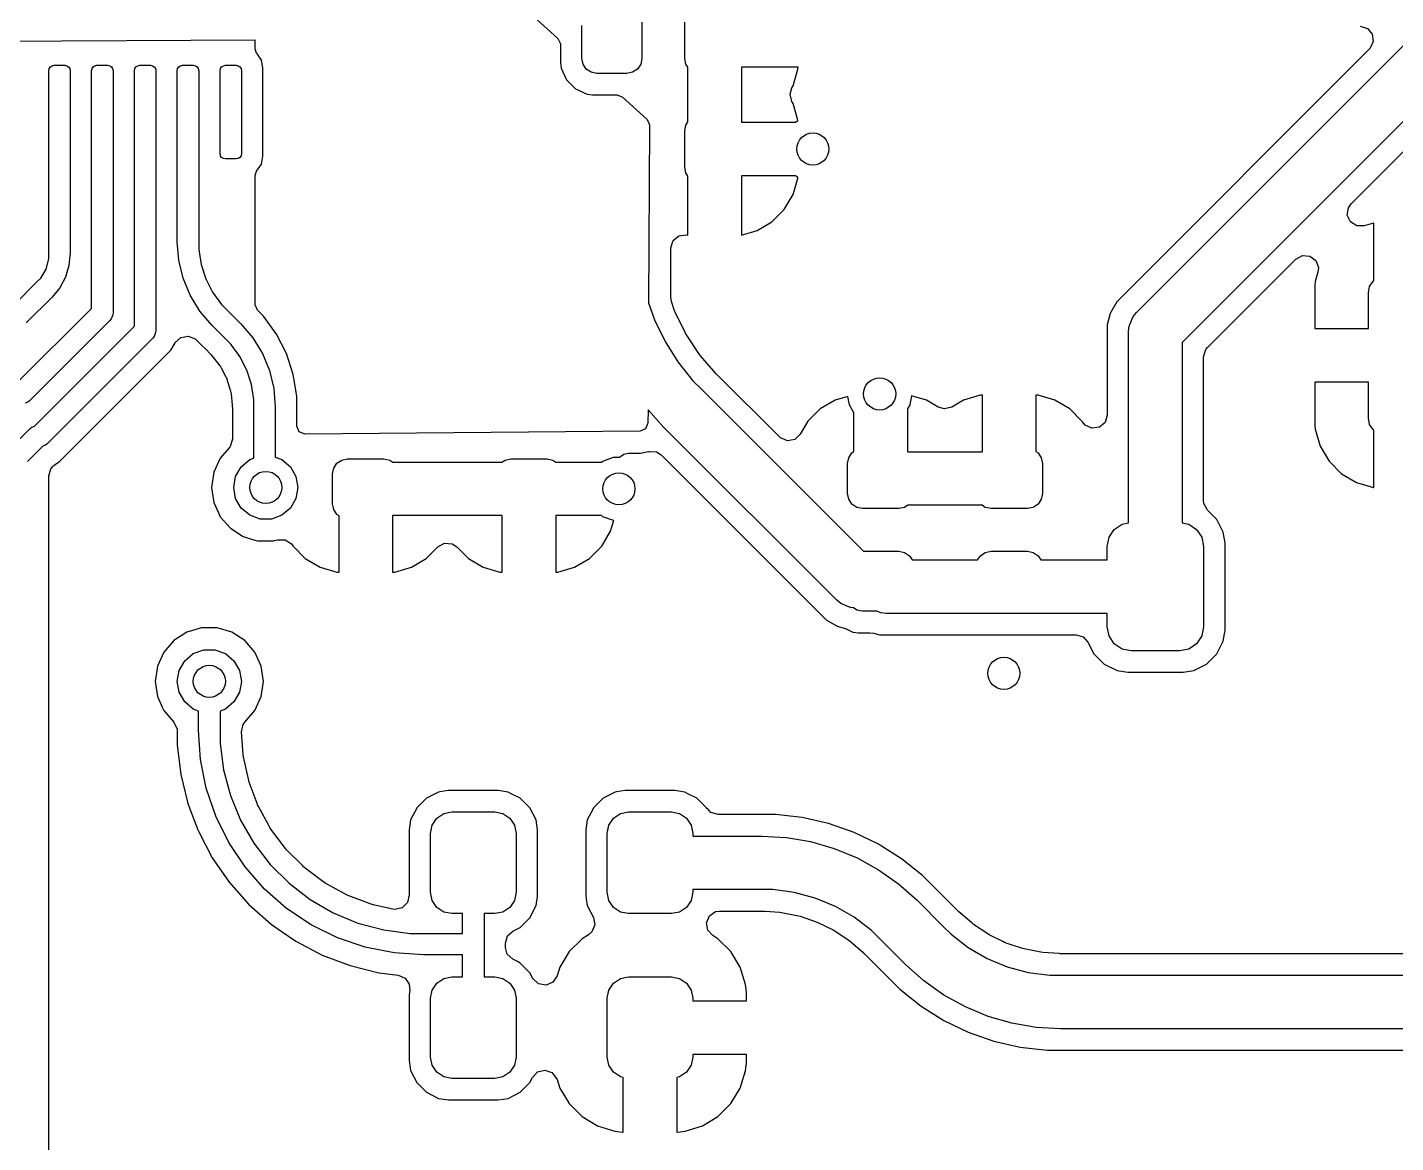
# Model space of a CAD drawing. Extents: x 51 to 261, y -150 to -32.
# Drawn here: x 113.81 to 126.59, y -126.94 to -116.52 of the extents above; entities that cross this region are included whole.
import ezdxf

# ---------------------------------------------------------------- set-up
doc = ezdxf.new("R2010")
doc.units = 0
doc.layers.add('BLACK', color=7, linetype='CONTINUOUS')

msp = doc.modelspace()

# ---------------------------------------------------------------- linework, layer by layer
at = {"layer": 'BLACK', "linetype": 'CONTINUOUS'}
for p, q in [((118.223745, -116.131495), (118.732641, -116.593162)), ((124.169712, -119.181605), (127.007028, -116.344289)), ((118.990471, -116.809316), (118.990471, -116.500738)), ((119.550471, -116.469316), (119.550471, -116.809316)), ((119.950471, -116.809316), (119.950471, -116.469316)), ((126.25934, -116.509065), (126.326379, -116.528749)), ((126.326379, -116.528749), (126.372134, -116.581553)), ((115.940471, -116.639316), (112.611489, -116.657431)), ((115.940471, -116.718094), (115.940471, -116.639316)), ((118.732641, -116.593162), (118.765692, -116.623145)), ((118.765692, -116.623145), (118.789884, -116.674355)), ((126.382078, -116.650712), (126.353053, -116.714267)), ((126.372134, -116.581553), (126.382078, -116.650712)), ((115.952942, -116.759205), (115.940471, -116.718094)), ((115.95316, -116.759532), (115.952942, -116.759205)), ((115.997455, -116.825826), (115.95316, -116.759532)), ((118.789884, -116.674355), (118.789971, -116.677952)), ((118.789971, -116.677952), (118.789971, -116.849215)), ((126.347021, -116.720746), (123.986002, -119.081765)), ((127.287359, -116.771066), (124.596489, -119.461936)), ((126.353053, -116.714267), (126.347021, -116.720746)), ((114.011489, -116.923566), (114.015295, -116.904432)), ((114.011489, -117.311066), (114.011489, -116.923566)), ((114.015295, -116.904432), (114.026134, -116.888211)), ((114.026134, -116.888211), (114.042355, -116.877372)), ((114.042355, -116.877372), (114.061489, -116.873566)), ((114.061489, -116.873566), (114.161489, -116.873566)), ((114.161489, -116.873566), (114.180623, -116.877372)), ((114.180623, -116.877372), (114.196844, -116.888211)), ((114.196844, -116.888211), (114.207683, -116.904432)), ((114.207683, -116.904432), (114.211489, -116.923566)), ((114.211489, -116.923566), (114.211489, -117.311066)), ((114.411489, -116.923566), (114.415295, -116.904432)), ((114.411489, -117.311066), (114.411489, -116.923566)), ((114.415295, -116.904432), (114.426134, -116.888211)), ((114.426134, -116.888211), (114.442355, -116.877372)), ((114.442355, -116.877372), (114.461489, -116.873566)), ((114.461489, -116.873566), (114.561489, -116.873566)), ((114.561489, -116.873566), (114.580623, -116.877372)), ((114.580623, -116.877372), (114.596844, -116.888211)), ((114.596844, -116.888211), (114.607683, -116.904432)), ((114.607683, -116.904432), (114.611489, -116.923566)), ((114.611489, -116.923566), (114.611489, -117.311066)), ((114.811489, -116.923566), (114.815295, -116.904432)), ((114.811489, -117.311066), (114.811489, -116.923566)), ((114.815295, -116.904432), (114.826134, -116.888211)), ((114.826134, -116.888211), (114.842355, -116.877372)), ((114.842355, -116.877372), (114.861489, -116.873566)), ((114.861489, -116.873566), (114.961489, -116.873566)), ((114.961489, -116.873566), (114.980623, -116.877372)), ((114.980623, -116.877372), (114.996844, -116.888211)), ((114.996844, -116.888211), (115.007683, -116.904432)), ((115.007683, -116.904432), (115.011489, -116.923566)), ((115.011489, -116.923566), (115.011489, -117.311066)), ((115.211489, -116.923566), (115.215295, -116.904432)), ((115.211489, -117.311066), (115.211489, -116.923566)), ((115.215295, -116.904432), (115.226134, -116.888211)), ((115.226134, -116.888211), (115.242355, -116.877372)), ((115.242355, -116.877372), (115.261489, -116.873566)), ((115.261489, -116.873566), (115.361489, -116.873566)), ((115.361489, -116.873566), (115.380623, -116.877372)), ((115.380623, -116.877372), (115.396844, -116.888211)), ((115.396844, -116.888211), (115.407683, -116.904432)), ((115.407683, -116.904432), (115.411489, -116.923566)), ((115.411489, -116.923566), (115.411489, -117.311066)), ((115.611489, -116.923566), (115.615295, -116.904432)), ((115.611489, -117.698566), (115.611489, -116.923566)), ((115.615295, -116.904432), (115.626134, -116.888211)), ((115.626134, -116.888211), (115.642355, -116.877372)), ((115.642355, -116.877372), (115.661489, -116.873566)), ((115.661489, -116.873566), (115.761489, -116.873566)), ((115.761489, -116.873566), (115.780623, -116.877372)), ((115.780623, -116.877372), (115.796844, -116.888211)), ((115.796844, -116.888211), (115.807683, -116.904432)), ((115.807683, -116.904432), (115.811489, -116.923566)), ((115.811489, -116.923566), (115.811489, -117.698566)), ((116.011489, -116.896378), (115.997455, -116.825826)), ((116.011489, -116.923566), (116.011489, -116.896378)), ((116.011489, -117.698566), (116.011489, -116.923566)), ((118.789971, -116.849215), (118.796498, -116.898801)), ((118.796498, -116.898801), (118.796499, -116.898803)), ((118.796499, -116.898803), (118.847247, -117.007632)), ((119.001128, -116.862892), (118.990471, -116.809316)), ((119.031476, -116.908311), (119.001128, -116.862892)), ((119.076895, -116.938659), (119.031476, -116.908311)), ((119.509466, -116.908311), (119.464047, -116.938659)), ((119.539814, -116.862892), (119.509466, -116.908311)), ((119.550471, -116.809316), (119.539814, -116.862892)), ((119.961128, -116.862892), (119.950471, -116.809316)), ((119.980471, -116.89184), (119.961128, -116.862892)), ((119.980471, -117.402791), (119.980471, -116.89184)), ((120.482158, -116.889316), (120.480471, -116.89184)), ((120.480471, -116.89184), (120.480471, -117.402791)), ((121.009261, -116.889316), (120.482158, -116.889316)), ((120.962502, -117.065512), (121.007616, -116.910226)), ((121.007616, -116.910226), (121.009261, -116.889316)), ((118.847247, -117.007632), (118.932155, -117.09254)), ((119.130471, -116.949316), (119.076895, -116.938659)), ((119.410471, -116.949316), (119.130471, -116.949316)), ((119.464047, -116.938659), (119.410471, -116.949316)), ((118.932155, -117.09254), (119.040984, -117.143288)), ((119.040984, -117.143288), (119.09057, -117.149816)), ((119.09057, -117.149816), (119.317676, -117.149815)), ((119.317676, -117.149815), (119.367397, -117.169008)), ((119.367397, -117.169008), (119.599011, -117.379126)), ((120.93427, -117.142716), (120.951454, -117.084193)), ((120.951454, -117.210439), (120.93427, -117.142716)), ((120.951454, -117.084193), (120.962502, -117.065512)), ((120.962502, -117.22912), (120.951454, -117.210439)), ((121.007616, -117.384405), (120.962502, -117.22912)), ((114.011489, -118.631019), (114.011489, -117.311066)), ((114.211489, -117.311066), (114.211489, -118.631024)), ((114.411489, -119.144084), (114.411489, -117.311066)), ((114.611489, -117.311066), (114.611489, -119.185506)), ((114.811489, -119.30977), (114.811489, -117.311066)), ((115.011489, -117.311066), (115.011489, -119.351192)), ((115.211489, -118.522174), (115.211489, -117.311066)), ((115.411489, -117.311066), (115.411489, -118.522174)), ((119.599011, -117.379126), (119.623203, -117.430336)), ((119.623289, -117.43434), (119.614181, -119.091852)), ((119.623203, -117.430336), (119.623289, -117.43434)), ((119.950471, -117.485316), (119.961128, -117.43174)), ((119.961128, -117.43174), (119.980471, -117.402791)), ((120.480471, -117.402791), (120.482158, -117.405316)), ((120.482158, -117.405316), (120.985782, -117.405316)), ((120.985782, -117.405316), (120.997471, -117.395508)), ((120.997471, -117.395508), (121.008182, -117.391609)), ((121.008182, -117.391609), (121.007616, -117.384405)), ((119.950471, -117.825316), (119.950471, -117.485316)), ((126.174391, -118.167582), (126.874308, -117.467666)), ((115.615295, -117.7177), (115.611489, -117.698566)), ((115.626134, -117.733921), (115.615295, -117.7177)), ((115.642355, -117.74476), (115.626134, -117.733921)), ((115.661489, -117.748566), (115.642355, -117.74476)), ((115.761489, -117.748566), (115.661489, -117.748566)), ((115.780623, -117.74476), (115.761489, -117.748566)), ((115.796844, -117.733921), (115.780623, -117.74476)), ((115.807683, -117.7177), (115.796844, -117.733921)), ((115.811489, -117.698566), (115.807683, -117.7177)), ((115.952941, -117.862926), (115.997455, -117.796306)), ((115.997455, -117.796306), (116.011989, -117.72324)), ((116.011989, -117.701079), (116.011489, -117.698566)), ((116.011989, -117.72324), (116.011989, -117.701079)), ((115.940471, -117.904036), (115.952941, -117.862926)), ((115.940471, -119.109747), (115.940471, -117.904036)), ((119.961128, -117.878892), (119.950471, -117.825316)), ((119.980471, -117.90784), (119.961128, -117.878892)), ((119.980471, -118.459819), (119.980471, -117.90784)), ((120.482158, -117.905316), (120.480471, -117.90784)), ((120.480471, -117.90784), (120.480471, -118.459819)), ((120.985782, -117.905316), (120.482158, -117.905316)), ((120.962504, -118.081506), (121.007615, -117.926234)), ((120.997471, -117.915124), (120.985782, -117.905316)), ((121.008182, -117.919022), (120.997471, -117.915124)), ((121.007615, -117.926234), (121.007616, -117.926228)), ((121.007616, -117.926228), (121.008182, -117.919022)), ((120.880192, -118.22069), (120.962502, -118.081511)), ((120.962502, -118.081511), (120.962504, -118.081506)), ((126.139287, -118.272556), (126.149428, -118.203426)), ((126.149428, -118.203426), (126.174391, -118.167582)), ((120.765854, -118.33503), (120.880185, -118.220699)), ((120.880185, -118.220699), (120.880192, -118.22069)), ((126.16813, -118.336194), (126.139287, -118.272556)), ((119.895612, -118.466003), (119.964824, -118.45644)), ((119.964824, -118.45644), (119.980425, -118.459854)), ((119.980425, -118.459854), (119.980471, -118.45982)), ((119.980471, -118.45982), (119.980471, -118.459819)), ((120.480471, -118.459819), (120.626666, -118.417347)), ((120.626666, -118.417347), (120.765845, -118.335037)), ((120.765845, -118.335037), (120.765854, -118.33503)), ((126.2268, -118.374137), (126.16813, -118.336194)), ((126.296669, -118.374337), (126.2268, -118.374137)), ((126.383996, -118.348966), (126.296669, -118.374337)), ((126.386489, -118.348769), (126.383996, -118.348966)), ((126.386489, -118.885946), (126.386489, -118.348769)), ((115.211599, -118.523297), (115.211489, -118.522174)), ((115.225049, -118.694248), (115.211599, -118.523297)), ((115.411489, -118.522174), (115.411489, -118.522177)), ((115.411489, -118.522177), (115.411511, -118.522177)), ((115.411511, -118.522177), (115.411509, -118.593007)), ((119.820266, -118.985996), (119.822505, -118.578395)), ((119.822505, -118.578395), (119.842557, -118.511467)), ((119.842557, -118.511467), (119.895612, -118.466003)), ((113.985789, -118.776533), (114.011486, -118.680651)), ((114.011486, -118.680651), (114.011489, -118.631019)), ((114.209566, -118.650536), (114.200396, -118.743596)), ((114.209568, -118.650533), (114.209566, -118.650536)), ((114.211127, -118.634704), (114.209568, -118.650533)), ((114.211489, -118.631029), (114.211127, -118.634704)), ((114.211489, -118.631024), (114.211488, -118.631027)), ((114.211488, -118.631027), (114.211489, -118.631029)), ((115.265339, -118.862088), (115.225049, -118.694248)), ((115.411509, -118.593007), (115.433666, -118.732925)), ((125.212568, -119.129406), (125.658004, -118.683969)), ((125.658004, -118.683969), (125.719325, -118.650486)), ((125.719325, -118.650486), (125.789016, -118.65547)), ((125.789016, -118.65547), (125.84495, -118.697342)), ((125.84495, -118.697342), (125.869367, -118.762806)), ((113.936152, -118.862496), (113.985789, -118.776533)), ((114.200396, -118.743596), (114.167556, -118.851835)), ((115.433666, -118.732925), (115.477438, -118.867654)), ((125.86476, -118.806246), (125.839388, -118.893576)), ((125.869367, -118.762806), (125.86476, -118.806246)), ((113.693607, -119.105039), (113.901063, -118.897601)), ((113.901054, -118.897589), (113.936152, -118.862496)), ((113.901064, -118.897599), (113.901054, -118.897589)), ((113.901063, -118.897601), (113.901064, -118.897599)), ((114.114229, -118.951587), (114.054937, -119.023824)), ((114.167556, -118.851835), (114.114229, -118.951587)), ((115.33139, -119.021559), (115.265339, -118.862088)), ((115.477438, -118.867654), (115.541748, -118.993877)), ((125.839388, -118.893576), (125.836489, -118.930416)), ((125.836489, -118.930416), (125.836489, -119.333566)), ((126.336489, -118.996066), (126.347907, -118.938663)), ((126.347907, -118.938663), (126.380423, -118.89)), ((126.380423, -118.89), (126.386489, -118.885946)), ((114.042479, -119.039029), (113.800949, -119.280538)), ((114.054916, -119.023876), (114.042479, -119.039029)), ((114.054937, -119.023824), (114.054916, -119.023876)), ((115.421573, -119.168734), (115.33139, -119.021559)), ((115.541748, -118.993877), (115.625011, -119.108486)), ((119.614181, -119.091852), (119.669936, -119.251201)), ((119.81997, -119.039809), (119.820266, -118.985996)), ((119.826548, -119.080346), (119.81997, -119.039809)), ((119.855477, -119.165573), (119.826548, -119.080346)), ((123.986, -119.081768), (123.926689, -119.184495)), ((123.986002, -119.081765), (123.986, -119.081768)), ((126.336489, -119.333566), (126.336489, -118.996066)), ((113.711338, -119.844234), (114.411489, -119.144084)), ((114.609568, -119.205015), (114.594637, -119.241063)), ((114.611489, -119.185506), (114.609568, -119.205015)), ((115.533632, -119.299945), (115.421573, -119.168734)), ((115.625011, -119.108486), (115.675093, -119.15857)), ((115.675093, -119.15857), (115.804307, -119.287784)), ((115.962145, -119.162073), (115.940471, -119.109747)), ((116.018456, -119.218384), (115.962145, -119.162073)), ((116.138775, -119.383987), (116.018456, -119.218384)), ((119.861681, -119.180553), (119.855477, -119.165573)), ((119.958688, -119.377278), (119.861681, -119.180553)), ((123.924619, -119.192223), (123.895989, -119.299073)), ((123.926689, -119.184495), (123.924619, -119.192223)), ((124.101293, -119.309609), (124.138622, -119.219489)), ((124.138622, -119.219489), (124.138626, -119.219484)), ((124.138626, -119.219484), (124.169712, -119.181605)), ((124.833308, -119.508666), (125.212568, -119.129406)), ((114.5822, -119.256216), (113.830229, -120.008188)), ((113.877024, -120.244234), (114.811489, -119.30977)), ((114.594637, -119.241063), (114.5822, -119.256216)), ((115.011489, -119.351192), (115.009568, -119.370701)), ((115.533671, -119.299992), (115.533632, -119.299945)), ((115.662885, -119.429206), (115.533671, -119.299992)), ((115.804307, -119.287784), (115.804331, -119.287813)), ((115.804331, -119.287813), (115.916408, -119.419037)), ((119.669936, -119.251201), (119.767469, -119.453742)), ((123.895989, -119.299073), (123.895989, -120.141913)), ((124.096489, -119.358382), (124.101293, -119.309609)), ((125.836489, -119.333566), (126.336489, -119.333566)), ((114.9822, -119.421902), (113.995915, -120.408188)), ((114.994637, -119.406749), (114.9822, -119.421902)), ((115.009568, -119.370701), (114.994637, -119.406749)), ((115.151949, -119.535703), (115.191511, -119.46718)), ((115.191511, -119.467177), (115.193359, -119.463978)), ((115.191511, -119.46718), (115.191511, -119.467177)), ((115.193359, -119.463978), (115.243925, -119.415763)), ((115.243925, -119.415763), (115.312532, -119.402539)), ((115.312532, -119.402539), (115.377397, -119.428507)), ((115.377397, -119.428507), (115.388427, -119.438297)), ((115.388427, -119.438297), (115.389679, -119.439549)), ((115.389679, -119.439549), (115.391891, -119.441761)), ((115.391891, -119.441761), (115.425544, -119.475417)), ((115.425544, -119.475417), (115.425545, -119.475417)), ((115.425545, -119.475417), (115.432603, -119.482476)), ((115.432603, -119.482476), (115.432623, -119.482493)), ((115.432623, -119.482493), (115.483117, -119.532987)), ((115.66289, -119.42921), (115.662885, -119.429206)), ((115.712971, -119.479291), (115.66289, -119.42921)), ((115.79624, -119.593899), (115.712971, -119.479291)), ((115.916408, -119.419037), (116.006598, -119.566212)), ((116.138777, -119.38399), (116.138775, -119.383987)), ((116.231711, -119.566382), (116.138777, -119.38399)), ((119.767469, -119.453742), (119.887065, -119.644088)), ((119.966785, -119.391303), (119.958688, -119.377278)), ((120.088644, -119.573687), (119.966785, -119.391303)), ((124.096489, -121.148538), (124.096489, -119.358382)), ((124.596489, -119.461936), (124.596489, -121.148538)), ((114.165664, -120.521988), (115.151949, -119.535703)), ((115.483117, -119.532987), (115.483138, -119.53301)), ((115.483138, -119.53301), (115.516807, -119.566679)), ((115.516807, -119.566679), (115.524979, -119.575695)), ((115.524979, -119.575695), (115.600356, -119.667541)), ((115.860554, -119.720122), (115.79624, -119.593899)), ((116.006598, -119.566212), (116.072653, -119.725683)), ((116.231711, -119.566384), (116.231711, -119.566382)), ((116.231712, -119.566385), (116.231711, -119.566384)), ((116.294965, -119.761056), (116.231712, -119.566385)), ((120.098511, -119.586544), (120.088644, -119.573687)), ((120.24581, -119.754515), (120.098511, -119.586544)), ((124.796989, -119.596347), (124.816674, -119.529308)), ((124.796989, -120.236715), (124.796989, -119.596347)), ((124.816674, -119.529308), (124.833308, -119.508666)), ((115.600356, -119.667541), (115.613861, -119.687752)), ((115.613861, -119.687752), (115.623778, -119.706305)), ((115.623778, -119.706305), (115.665811, -119.784943)), ((115.90433, -119.854851), (115.860554, -119.720122)), ((116.072653, -119.725683), (116.112948, -119.893524)), ((119.887065, -119.644088), (120.027221, -119.819848)), ((115.665811, -119.784943), (115.666986, -119.78714)), ((115.666986, -119.78714), (115.676289, -119.809599)), ((115.676289, -119.809599), (115.678394, -119.816539)), ((115.678394, -119.816539), (115.705431, -119.905669)), ((115.926491, -119.99477), (115.90433, -119.854851)), ((116.294966, -119.761062), (116.294965, -119.761056)), ((116.294968, -119.761067), (116.294966, -119.761062)), ((116.297983, -119.780105), (116.294968, -119.761067)), ((116.326991, -119.963249), (116.297983, -119.780105)), ((120.027221, -119.819848), (120.106699, -119.899329)), ((120.251359, -119.76044), (120.24581, -119.754515)), ((120.835377, -120.344458), (120.251359, -119.76044)), ((126.336489, -119.833566), (125.836489, -119.833566)), ((125.836489, -119.833566), (125.836489, -120.236715)), ((126.336489, -120.171066), (126.336489, -119.833566)), ((115.705431, -119.905669), (115.709005, -119.917449)), ((115.709005, -119.917449), (115.713747, -119.941289)), ((115.713747, -119.941289), (115.724317, -120.048609)), ((116.112948, -119.893524), (116.126491, -120.065602)), ((116.326991, -120.096252), (116.326991, -119.963249)), ((120.106699, -119.899329), (121.620936, -121.413566)), ((121.475549, -119.966595), (121.355298, -120.001532)), ((121.489581, -120.046172), (121.475549, -119.966595)), ((122.068402, -119.961068), (122.053397, -120.046172)), ((122.207679, -120.001532), (122.068402, -119.961068)), ((122.71057, -119.956421), (122.555298, -120.001532)), ((122.710576, -119.95642), (122.71057, -119.956421)), ((122.731488, -119.954775), (122.710576, -119.95642)), ((122.731489, -119.954776), (122.731488, -119.954775)), ((122.731489, -120.481878), (122.731489, -119.954776)), ((123.252401, -119.95642), (123.231489, -119.954775)), ((123.231489, -119.954775), (123.231489, -120.481878)), ((123.252407, -119.956421), (123.252401, -119.95642)), ((123.407679, -120.001532), (123.252407, -119.956421)), ((113.815075, -120.020624), (113.790702, -120.030719)), ((113.830229, -120.008188), (113.815075, -120.020624)), ((115.724317, -120.048609), (115.725392, -120.059518)), ((115.725392, -120.059518), (115.725989, -120.071673)), ((115.725989, -120.071673), (115.725989, -120.366789)), ((115.926489, -120.065602), (115.926491, -120.065581)), ((115.926489, -120.543041), (115.926489, -120.065602)), ((115.926491, -120.065581), (115.926491, -119.99477)), ((116.126491, -120.065602), (116.126489, -120.065602)), ((116.126489, -120.065602), (116.126489, -120.534306)), ((116.326989, -120.096257), (116.326991, -120.096252)), ((116.326989, -120.244325), (116.326989, -120.096257)), ((119.60869, -120.091229), (119.607996, -120.217607)), ((119.753134, -120.252871), (119.60869, -120.091229)), ((121.216105, -120.083851), (121.101774, -120.198182)), ((121.216114, -120.083844), (121.216105, -120.083851)), ((121.355293, -120.001534), (121.216114, -120.083844)), ((121.355298, -120.001532), (121.355293, -120.001534)), ((121.531489, -120.118757), (121.489581, -120.046172)), ((121.531489, -120.481878), (121.531489, -120.118757)), ((122.053397, -120.046172), (122.031489, -120.084117)), ((122.031489, -120.084117), (122.031489, -120.481878)), ((122.207684, -120.001534), (122.207679, -120.001532)), ((122.318368, -120.066992), (122.207684, -120.001534)), ((122.376886, -120.084175), (122.318368, -120.066992)), ((122.44461, -120.066992), (122.376886, -120.084175)), ((122.555293, -120.001534), (122.44461, -120.066992)), ((122.555298, -120.001532), (122.555293, -120.001534)), ((123.407684, -120.001534), (123.407679, -120.001532)), ((123.546863, -120.083844), (123.407684, -120.001534)), ((123.546872, -120.083851), (123.546863, -120.083844)), ((123.661203, -120.198182), (123.546872, -120.083851)), ((113.852652, -120.25433), (113.877024, -120.244234)), ((116.326992, -120.244966), (116.326989, -120.244325)), ((116.349118, -120.297102), (116.326992, -120.244966)), ((119.607996, -120.217607), (119.586035, -120.269813)), ((121.10177, -120.198188), (121.02979, -120.319899)), ((121.101774, -120.198182), (121.10177, -120.198188)), ((123.66121, -120.198191), (123.661203, -120.198182)), ((123.665257, -120.205034), (123.66121, -120.198191)), ((123.690786, -120.235626), (123.665257, -120.205034)), ((123.754342, -120.264651), (123.690786, -120.235626)), ((123.876304, -120.208952), (123.8235, -120.254707)), ((123.895989, -120.141913), (123.876304, -120.208952)), ((124.796989, -120.940955), (124.796989, -120.236715)), ((125.836489, -120.236715), (125.839388, -120.273555)), ((126.347907, -120.228469), (126.336489, -120.171066)), ((126.380423, -120.277132), (126.347907, -120.228469)), ((113.640778, -120.463486), (113.837498, -120.266766)), ((113.837498, -120.266766), (113.852652, -120.25433)), ((115.725989, -120.366789), (115.706304, -120.433828)), ((116.40163, -120.318322), (116.349118, -120.297102)), ((119.534638, -120.291197), (116.40163, -120.318322)), ((119.586035, -120.269813), (119.534638, -120.291197)), ((119.75314, -120.252878), (119.753134, -120.252871)), ((121.370605, -121.870343), (119.75314, -120.252878)), ((120.845389, -120.353439), (120.835377, -120.344458)), ((120.909979, -120.380085), (120.845389, -120.353439)), ((120.97872, -120.367582), (120.909979, -120.380085)), ((121.02979, -120.319899), (120.97872, -120.367582)), ((123.8235, -120.254707), (123.754342, -120.264651)), ((125.839388, -120.273555), (125.839389, -120.273561)), ((125.839389, -120.273561), (125.885205, -120.431259)), ((126.386489, -120.281185), (126.380423, -120.277132)), ((126.386489, -120.818361), (126.386489, -120.281185)), ((113.956388, -120.430719), (113.811489, -120.575619)), ((113.980761, -120.420624), (113.956388, -120.430719)), ((113.995915, -120.408188), (113.980761, -120.420624)), ((115.695702, -120.447991), (115.613114, -120.543302)), ((115.706304, -120.433828), (115.695702, -120.447991)), ((119.342314, -120.534874), (119.381784, -120.505415)), ((119.381784, -120.505415), (119.423878, -120.497663)), ((119.423878, -120.497663), (119.536417, -120.496689)), ((119.536417, -120.496689), (119.613578, -120.48093)), ((119.613578, -120.48093), (119.613579, -120.480929)), ((119.613579, -120.480929), (119.618047, -120.480017)), ((119.618047, -120.480017), (119.687669, -120.485888)), ((119.687669, -120.485888), (119.730541, -120.513828)), ((121.482146, -120.53999), (121.512494, -120.494571)), ((121.512494, -120.494571), (121.531489, -120.481878)), ((122.031489, -120.481878), (122.034014, -120.483566)), ((122.034014, -120.483566), (122.728964, -120.483566)), ((122.728964, -120.483566), (122.731489, -120.481878)), ((123.231489, -120.481878), (123.250484, -120.494571)), ((123.250484, -120.494571), (123.280832, -120.53999)), ((125.885205, -120.431259), (125.885206, -120.431262)), ((125.885206, -120.431262), (125.968803, -120.572618)), ((114.031674, -120.64299), (114.048297, -120.622359)), ((114.048297, -120.622359), (114.057964, -120.612691)), ((114.057964, -120.612691), (114.083639, -120.59299)), ((114.083639, -120.59299), (114.109715, -120.577937)), ((114.109715, -120.577937), (114.165664, -120.521988)), ((115.613111, -120.543308), (115.553323, -120.674223)), ((115.613114, -120.543302), (115.613111, -120.543308)), ((115.756581, -120.714074), (115.808676, -120.623844)), ((115.808676, -120.623844), (115.888489, -120.556872)), ((115.888489, -120.556872), (115.926489, -120.543041)), ((116.126489, -120.534306), (116.188489, -120.556872)), ((116.188489, -120.556872), (116.268302, -120.623844)), ((116.268302, -120.623844), (116.320397, -120.714074)), ((116.672896, -120.63699), (116.703244, -120.591571)), ((116.703244, -120.591571), (116.748663, -120.561223)), ((116.748663, -120.561223), (116.802239, -120.550566)), ((116.802239, -120.550566), (117.142239, -120.550566)), ((117.142239, -120.550566), (117.195815, -120.561223)), ((117.195815, -120.561223), (117.224764, -120.580566)), ((117.224764, -120.580566), (118.243714, -120.580566)), ((118.243714, -120.580566), (118.272663, -120.561223)), ((118.272663, -120.561223), (118.326239, -120.550566)), ((118.326239, -120.550566), (118.666239, -120.550566)), ((118.666239, -120.550566), (118.719815, -120.561223)), ((118.719815, -120.561223), (118.748764, -120.580566)), ((118.748764, -120.580566), (119.174503, -120.580566)), ((119.174503, -120.580566), (119.186489, -120.570508)), ((119.186489, -120.570508), (119.284395, -120.534874)), ((119.284395, -120.534874), (119.342314, -120.534874)), ((119.730541, -120.513828), (121.270768, -122.054055)), ((121.471489, -120.593566), (121.482146, -120.53999)), ((121.471489, -120.873566), (121.471489, -120.593566)), ((123.280832, -120.53999), (123.291489, -120.593566)), ((123.291489, -120.593566), (123.291489, -120.873566)), ((125.968803, -120.572618), (125.96881, -120.572627)), ((125.96881, -120.572627), (126.084927, -120.688744)), ((114.011989, -120.710029), (114.031674, -120.64299)), ((114.011989, -129.569321), (114.011989, -120.710029)), ((115.553323, -120.674223), (115.532842, -120.81668)), ((115.738489, -120.81668), (115.756581, -120.714074)), ((116.320397, -120.714074), (116.338489, -120.81668)), ((116.662239, -120.690566), (116.672896, -120.63699)), ((116.662239, -120.970566), (116.662239, -120.690566)), ((126.084927, -120.688744), (126.084936, -120.688751)), ((126.084936, -120.688751), (126.22629, -120.772347)), ((115.532842, -120.81668), (115.553323, -120.959136)), ((115.756581, -120.919286), (115.738489, -120.81668)), ((116.338489, -120.81668), (116.320397, -120.919286)), ((121.482146, -120.927142), (121.471489, -120.873566)), ((123.291489, -120.873566), (123.280832, -120.927142)), ((126.22629, -120.772347), (126.384003, -120.818166)), ((126.384003, -120.818166), (126.384, -120.818166)), ((126.384, -120.818166), (126.386487, -120.818361)), ((126.386487, -120.818361), (126.386489, -120.818361)), ((115.553323, -120.959136), (115.597338, -121.055514)), ((115.808676, -121.009516), (115.756581, -120.919286)), ((115.888489, -121.076488), (115.808676, -121.009516)), ((116.268302, -121.009516), (116.188489, -121.076488)), ((116.320397, -120.919286), (116.268302, -121.009516)), ((116.672896, -121.024142), (116.662239, -120.970566)), ((121.512494, -120.972561), (121.482146, -120.927142)), ((121.557913, -121.002909), (121.512494, -120.972561)), ((121.611489, -121.013566), (121.557913, -121.002909)), ((121.951489, -121.013566), (121.611489, -121.013566)), ((122.005065, -121.002909), (121.951489, -121.013566)), ((122.034014, -120.983566), (122.005065, -121.002909)), ((122.728964, -120.983566), (122.034014, -120.983566)), ((122.757913, -121.002909), (122.728964, -120.983566)), ((122.811489, -121.013566), (122.757913, -121.002909)), ((123.151489, -121.013566), (122.811489, -121.013566)), ((123.205065, -121.002909), (123.151489, -121.013566)), ((123.250484, -120.972561), (123.205065, -121.002909)), ((123.280832, -120.927142), (123.250484, -120.972561)), ((124.799823, -120.967313), (124.796989, -120.940955)), ((124.833308, -121.028636), (124.799823, -120.967313)), ((115.597338, -121.055514), (115.613112, -121.090053)), ((115.613112, -121.090053), (115.707361, -121.198823)), ((115.986395, -121.112122), (115.888489, -121.076488)), ((116.090583, -121.112122), (115.986395, -121.112122)), ((116.188489, -121.076488), (116.090583, -121.112122)), ((116.703244, -121.069561), (116.672896, -121.024142)), ((116.722239, -121.082253), (116.703244, -121.069561)), ((116.722239, -121.609355), (116.722239, -121.082253)), ((117.224764, -121.080566), (117.222239, -121.082253)), ((117.222239, -121.082253), (117.222239, -121.609355)), ((118.243714, -121.080566), (117.224764, -121.080566)), ((118.246239, -121.082253), (118.243714, -121.080566)), ((118.246239, -121.609355), (118.246239, -121.082253)), ((118.748764, -121.080566), (118.746239, -121.082253)), ((118.746239, -121.082253), (118.746239, -121.609355)), ((119.175098, -121.080566), (118.748764, -121.080566)), ((119.186489, -121.090124), (119.175098, -121.080566)), ((119.284395, -121.125758), (119.186489, -121.090124)), ((119.25827, -121.226761), (119.287614, -121.125758)), ((119.287614, -121.125758), (119.284395, -121.125758)), ((124.920012, -121.11534), (124.833308, -121.028636)), ((124.920015, -121.115344), (124.920012, -121.11534)), ((124.920017, -121.115346), (124.920015, -121.115344)), ((124.981208, -121.23544), (124.920017, -121.115346)), ((115.707361, -121.198823), (115.828436, -121.276633)), ((119.17596, -121.36594), (119.25827, -121.226761)), ((123.913616, -121.282462), (123.96239, -121.209467)), ((123.96239, -121.209467), (124.035385, -121.160693)), ((124.035385, -121.160693), (124.096489, -121.148538)), ((124.596489, -121.148538), (124.657593, -121.160693)), ((124.657593, -121.160693), (124.730588, -121.209467)), ((124.730588, -121.209467), (124.779362, -121.282462)), ((124.981208, -121.235442), (124.981208, -121.23544)), ((124.981209, -121.235444), (124.981208, -121.235442)), ((124.996989, -121.335072), (124.981209, -121.235444)), ((115.828436, -121.276633), (115.828439, -121.276634)), ((115.828439, -121.276634), (115.828438, -121.276634)), ((115.828438, -121.276634), (115.935596, -121.308097)), ((115.935596, -121.308097), (115.960302, -121.315352)), ((115.960302, -121.315352), (115.966525, -121.317179)), ((115.966525, -121.317179), (115.966527, -121.31718)), ((115.966527, -121.31718), (115.966528, -121.31718)), ((115.966528, -121.31718), (116.110451, -121.31718)), ((116.110451, -121.31718), (116.12074, -121.314158)), ((116.12074, -121.314158), (116.148447, -121.306022)), ((116.148447, -121.306022), (116.218315, -121.306021)), ((116.218315, -121.306021), (116.277094, -121.343794)), ((116.277094, -121.343794), (116.290114, -121.361877)), ((116.290114, -121.361877), (116.292515, -121.365938)), ((116.292515, -121.365938), (116.292524, -121.365949)), ((116.292524, -121.365949), (116.406855, -121.48028)), ((117.537622, -121.48028), (117.646558, -121.371345)), ((117.646558, -121.371345), (117.707881, -121.33786)), ((117.707881, -121.33786), (117.777573, -121.342844)), ((117.777573, -121.342844), (117.82192, -121.371345)), ((117.82192, -121.371345), (117.930855, -121.48028)), ((119.061622, -121.48028), (119.175953, -121.365949)), ((119.175953, -121.365949), (119.17596, -121.36594)), ((123.896489, -121.368566), (123.913616, -121.282462)), ((123.896489, -121.493566), (123.896489, -121.368566)), ((124.779362, -121.282462), (124.796489, -121.368566)), ((124.796489, -121.368566), (124.796489, -122.118566)), ((124.996989, -122.152059), (124.996989, -121.335072)), ((116.406855, -121.48028), (116.406864, -121.480287)), ((116.406864, -121.480287), (116.546043, -121.562597)), ((117.398434, -121.562597), (117.537613, -121.480287)), ((117.537613, -121.480287), (117.537622, -121.48028)), ((117.930855, -121.48028), (117.930864, -121.480287)), ((117.930864, -121.480287), (118.070043, -121.562597)), ((118.922434, -121.562597), (119.061613, -121.480287)), ((119.061613, -121.480287), (119.061622, -121.48028)), ((121.620936, -121.413566), (121.951489, -121.413566)), ((121.951489, -121.413566), (122.005065, -121.424223)), ((122.005065, -121.424223), (122.050484, -121.454571)), ((122.050484, -121.454571), (122.07654, -121.493566)), ((122.07654, -121.493566), (122.686438, -121.493566)), ((122.686438, -121.493566), (122.712494, -121.454571)), ((122.712494, -121.454571), (122.757913, -121.424223)), ((122.757913, -121.424223), (122.811489, -121.413566)), ((122.811489, -121.413566), (123.151489, -121.413566)), ((123.151489, -121.413566), (123.205065, -121.424223)), ((123.205065, -121.424223), (123.250484, -121.454571)), ((123.250484, -121.454571), (123.27654, -121.493566)), ((123.27654, -121.493566), (123.896489, -121.493566)), ((116.546043, -121.562597), (116.701328, -121.607711)), ((116.701328, -121.607711), (116.722239, -121.609355)), ((117.222239, -121.609355), (117.243149, -121.607711)), ((117.243149, -121.607711), (117.398434, -121.562597)), ((118.070043, -121.562597), (118.225328, -121.607711)), ((118.225328, -121.607711), (118.246239, -121.609355)), ((118.746239, -121.609355), (118.767149, -121.607711)), ((118.767149, -121.607711), (118.922434, -121.562597)), ((121.40849, -121.901434), (121.370605, -121.870343)), ((121.459941, -121.922745), (121.40849, -121.901434)), ((121.498609, -121.938762), (121.459941, -121.922745)), ((121.525779, -121.941438), (121.498609, -121.938762)), ((121.557913, -121.962909), (121.525779, -121.941438)), ((121.611489, -121.973566), (121.557913, -121.962909)), ((121.746028, -121.973566), (121.611489, -121.973566)), ((121.782717, -121.988763), (121.746028, -121.973566)), ((121.782726, -121.988763), (121.782717, -121.988763)), ((121.831489, -121.993566), (121.782726, -121.988763)), ((123.896489, -121.993566), (121.831489, -121.993566)), ((123.896489, -122.118566), (123.896489, -121.993566)), ((115.439025, -122.127982), (115.300938, -122.168527)), ((115.439028, -122.127982), (115.439025, -122.127982)), ((115.58295, -122.127982), (115.439028, -122.127982)), ((115.582952, -122.127982), (115.58295, -122.127982)), ((115.721039, -122.168527), (115.582952, -122.127982)), ((121.270768, -122.054055), (121.373495, -122.113365)), ((121.373495, -122.113365), (121.386272, -122.116788)), ((121.386272, -122.116788), (121.386278, -122.116792)), ((121.386278, -122.116792), (121.386278, -122.11679)), ((121.386278, -122.11679), (121.439025, -122.130923)), ((121.439025, -122.130923), (121.459334, -122.138316)), ((121.459334, -122.138316), (121.488807, -122.152059)), ((121.488807, -122.152059), (121.522002, -122.167538)), ((123.913616, -122.20467), (123.896489, -122.118566)), ((124.796489, -122.118566), (124.779362, -122.20467)), ((124.981311, -122.251043), (124.996989, -122.152059)), ((115.179862, -122.246338), (115.085612, -122.355108)), ((115.300938, -122.168527), (115.179862, -122.246338)), ((115.72104, -122.168528), (115.721038, -122.168527)), ((115.721038, -122.168527), (115.721039, -122.168527)), ((115.721042, -122.168529), (115.72104, -122.168528)), ((115.842117, -122.246339), (115.721042, -122.168529)), ((115.936366, -122.355109), (115.842117, -122.246339)), ((121.522002, -122.167538), (121.571588, -122.174066)), ((121.571588, -122.174066), (121.68121, -122.174065)), ((121.68121, -122.174065), (121.713305, -122.17829)), ((121.713305, -122.17829), (121.77218, -122.194066)), ((121.77218, -122.194066), (123.606421, -122.194066)), ((123.606421, -122.194066), (123.67346, -122.213751)), ((123.67346, -122.213751), (123.716904, -122.261769)), ((123.716904, -122.261769), (123.772961, -122.371786)), ((123.96239, -122.277665), (123.913616, -122.20467)), ((124.035385, -122.326439), (123.96239, -122.277665)), ((124.730588, -122.277665), (124.657593, -122.326439)), ((124.779362, -122.20467), (124.730588, -122.277665)), ((124.920017, -122.371786), (124.981208, -122.251692)), ((124.981208, -122.251692), (124.981311, -122.251043)), ((115.085611, -122.35511), (115.025823, -122.486025)), ((115.085612, -122.355108), (115.085611, -122.35511)), ((115.281176, -122.435646), (115.360989, -122.368674)), ((115.360989, -122.368674), (115.458895, -122.33304)), ((115.458895, -122.33304), (115.563083, -122.33304)), ((115.563083, -122.33304), (115.660989, -122.368674)), ((115.660989, -122.368674), (115.740802, -122.435646)), ((115.996154, -122.486025), (115.936366, -122.355109)), ((123.772961, -122.371786), (123.772963, -122.371788)), ((123.772963, -122.371788), (123.772965, -122.371791)), ((123.772965, -122.371791), (123.868263, -122.467089)), ((124.121489, -122.343566), (124.035385, -122.326439)), ((124.571489, -122.343566), (124.121489, -122.343566)), ((124.657593, -122.326439), (124.571489, -122.343566)), ((124.824709, -122.467094), (124.920017, -122.371786)), ((115.025823, -122.486025), (115.005342, -122.628482)), ((115.210989, -122.628482), (115.229081, -122.525876)), ((115.229081, -122.525876), (115.281176, -122.435646)), ((115.740802, -122.435646), (115.792897, -122.525876)), ((115.792897, -122.525876), (115.810989, -122.628482)), ((116.016636, -122.628482), (115.996154, -122.486025)), ((123.868263, -122.467089), (123.868267, -122.467092)), ((123.868267, -122.467092), (123.868269, -122.467094)), ((123.868269, -122.467094), (123.988363, -122.528285)), ((123.988363, -122.528285), (123.988365, -122.528285)), ((123.988365, -122.528285), (123.988367, -122.528286)), ((123.988367, -122.528286), (124.087996, -122.544066)), ((124.087996, -122.544066), (124.088001, -122.544066)), ((124.088001, -122.544066), (124.604982, -122.544066)), ((124.604982, -122.544066), (124.70461, -122.528286)), ((124.70461, -122.528286), (124.70461, -122.528285)), ((124.70461, -122.528285), (124.704615, -122.528285)), ((124.704615, -122.528285), (124.824709, -122.467094)), ((115.005342, -122.628482), (115.025823, -122.770938)), ((115.229081, -122.731088), (115.210989, -122.628482)), ((115.810989, -122.628482), (115.792897, -122.731088)), ((115.996154, -122.770939), (116.016636, -122.628482)), ((115.025823, -122.770938), (115.074126, -122.876704)), ((115.281176, -122.821318), (115.229081, -122.731088)), ((115.792897, -122.731088), (115.740802, -122.821318)), ((115.936366, -122.901855), (115.996154, -122.770939)), ((115.074126, -122.876704), (115.085612, -122.901855)), ((115.085612, -122.901855), (115.179861, -123.010625)), ((115.360989, -122.88829), (115.281176, -122.821318)), ((115.410989, -122.906488), (115.360989, -122.88829)), ((115.410989, -123.083566), (115.410989, -122.906488)), ((115.660989, -122.88829), (115.610989, -122.906488)), ((115.610989, -122.906488), (115.610989, -123.083566)), ((115.740802, -122.821318), (115.660989, -122.88829)), ((115.842673, -123.009982), (115.936366, -122.901855)), ((115.179861, -123.010625), (115.179864, -123.010626)), ((115.179864, -123.010626), (115.180202, -123.011017)), ((115.180202, -123.011017), (115.209227, -123.074573)), ((115.81271, -123.100018), (115.827563, -123.031746)), ((115.827563, -123.031746), (115.842673, -123.009982)), ((115.209227, -123.074573), (115.210489, -123.09222)), ((115.210489, -123.09222), (115.210489, -123.130931)), ((115.210489, -123.130931), (115.210532, -123.131598)), ((115.210532, -123.131598), (115.210531, -123.222717)), ((115.411123, -123.084936), (115.410989, -123.083566)), ((115.428995, -123.357667), (115.411123, -123.084936)), ((115.610989, -123.083566), (115.610989, -123.083568)), ((115.610989, -123.083568), (115.611034, -123.083568)), ((115.611034, -123.083568), (115.611032, -123.208099)), ((115.824634, -123.266786), (115.81271, -123.100018)), ((115.210531, -123.222717), (115.244072, -123.498991)), ((115.611032, -123.208099), (115.643537, -123.455031)), ((115.828195, -123.316582), (115.824634, -123.266786)), ((115.830711, -123.334091), (115.828195, -123.316582)), ((115.48258, -123.627081), (115.428995, -123.357667)), ((115.878484, -123.553716), (115.830711, -123.334091)), ((115.244072, -123.498991), (115.310669, -123.769205)), ((115.643537, -123.455031), (115.707995, -123.695608)), ((115.883465, -123.570677), (115.878484, -123.553716)), ((115.957509, -123.769205), (115.883465, -123.570677)), ((115.570873, -123.887195), (115.48258, -123.627081)), ((115.707995, -123.695608), (115.803304, -123.925713)), ((117.651185, -123.66292), (117.538147, -123.720516)), ((117.664008, -123.660889), (117.651185, -123.66292)), ((117.744971, -123.648066), (117.664008, -123.660889)), ((118.208013, -123.648066), (117.744971, -123.648066)), ((118.30179, -123.662918), (118.208013, -123.648066)), ((118.337167, -123.680944), (118.30179, -123.662918)), ((118.414831, -123.720516), (118.337167, -123.680944)), ((119.301185, -123.66292), (119.188147, -123.720516)), ((119.314008, -123.660889), (119.301185, -123.66292)), ((119.394971, -123.648066), (119.314008, -123.660889)), ((119.858013, -123.648066), (119.394971, -123.648066)), ((119.95179, -123.662918), (119.858013, -123.648066)), ((119.987167, -123.680944), (119.95179, -123.662918)), ((120.064831, -123.720516), (119.987167, -123.680944)), ((115.310669, -123.769205), (115.310671, -123.76921)), ((115.310671, -123.76921), (115.310672, -123.769214)), ((115.310672, -123.769214), (115.404332, -124.016185)), ((115.962002, -123.781251), (115.957509, -123.769205)), ((115.96935, -123.797342), (115.962002, -123.781251)), ((116.062234, -123.967454), (115.96935, -123.797342)), ((117.444417, -123.818118), (117.390841, -123.923264)), ((117.448439, -123.810224), (117.444417, -123.818118)), ((117.44844, -123.810223), (117.448439, -123.810224)), ((117.448443, -123.810218), (117.44844, -123.810223)), ((117.538141, -123.72052), (117.448443, -123.810218)), ((117.538146, -123.720517), (117.538141, -123.72052)), ((117.538147, -123.720516), (117.538146, -123.720517)), ((118.414833, -123.720518), (118.414831, -123.720516)), ((118.414836, -123.72052), (118.414833, -123.720518)), ((118.504534, -123.810218), (118.414836, -123.72052)), ((118.504535, -123.81022), (118.504534, -123.810218)), ((118.504539, -123.810224), (118.504535, -123.81022)), ((118.562135, -123.923262), (118.504539, -123.810224)), ((119.094417, -123.818118), (119.040841, -123.923264)), ((119.098439, -123.810224), (119.094417, -123.818118)), ((119.09844, -123.810223), (119.098439, -123.810224)), ((119.098443, -123.810218), (119.09844, -123.810223)), ((119.188141, -123.72052), (119.098443, -123.810218)), ((119.188146, -123.720517), (119.188141, -123.72052)), ((119.188147, -123.720516), (119.188146, -123.720517)), ((120.064833, -123.720518), (120.064831, -123.720516)), ((120.064836, -123.72052), (120.064833, -123.720518)), ((120.154539, -123.810223), (120.064836, -123.72052)), ((120.160275, -123.818118), (120.154539, -123.810223)), ((120.162282, -123.816659), (120.160275, -123.818118)), ((120.195507, -123.853381), (120.162282, -123.816659)), ((115.692362, -124.133559), (115.570873, -123.887195)), ((115.803304, -123.925713), (115.927833, -124.14141)), ((117.390841, -123.923264), (117.375989, -124.017041)), ((117.591713, -123.972029), (117.635068, -123.907145)), ((117.635068, -123.907145), (117.699952, -123.86379)), ((117.699952, -123.86379), (117.776489, -123.848566)), ((117.776489, -123.848566), (118.176489, -123.848566)), ((118.176489, -123.848566), (118.253026, -123.86379)), ((118.253026, -123.86379), (118.31791, -123.907145)), ((118.31791, -123.907145), (118.361265, -123.972029)), ((118.576988, -124.017048), (118.562135, -123.923262)), ((119.040841, -123.923264), (119.025989, -124.017041)), ((119.241713, -123.972029), (119.285068, -123.907145)), ((119.285068, -123.907145), (119.349952, -123.86379)), ((119.349952, -123.86379), (119.426489, -123.848566)), ((119.426489, -123.848566), (119.826489, -123.848566)), ((119.826489, -123.848566), (119.903026, -123.86379)), ((119.903026, -123.86379), (119.96791, -123.907145)), ((119.96791, -123.907145), (120.011265, -123.972029)), ((120.262546, -123.873066), (120.195507, -123.853381)), ((120.730214, -123.873066), (120.262546, -123.873066)), ((120.797291, -123.873066), (120.730214, -123.873066)), ((120.797295, -123.873066), (120.797291, -123.873066)), ((121.048459, -123.901366), (120.797295, -123.873066)), ((121.048475, -123.901368), (121.048459, -123.901366)), ((121.294898, -123.957612), (121.048475, -123.901368)), ((115.404332, -124.016185), (115.40936, -124.029442)), ((115.40936, -124.029442), (115.538686, -124.275861)), ((116.077055, -123.994597), (116.062234, -123.967454)), ((116.086619, -124.009479), (116.077055, -123.994597)), ((116.221307, -124.189406), (116.086619, -124.009479)), ((117.375989, -124.017041), (117.37599, -124.634956)), ((117.576489, -124.048566), (117.591713, -123.972029)), ((117.576489, -124.598566), (117.576489, -124.048566)), ((118.361265, -123.972029), (118.376489, -124.048566)), ((118.376489, -124.048566), (118.376489, -124.598566)), ((118.576989, -124.630085), (118.576988, -124.017048)), ((119.025989, -124.017041), (119.025989, -124.630083)), ((119.226489, -124.048566), (119.241713, -123.972029)), ((119.226489, -124.598566), (119.226489, -124.048566)), ((120.011265, -123.972029), (120.026489, -124.048566)), ((120.026489, -124.048566), (120.026489, -124.073566)), ((120.026489, -124.073566), (120.670905, -124.073566)), ((120.670905, -124.073566), (120.670906, -124.073566)), ((120.670906, -124.073566), (120.900433, -124.086456)), ((121.294904, -123.957614), (121.294898, -123.957612)), ((121.533483, -124.041095), (121.294904, -123.957614)), ((121.533487, -124.041097), (121.533483, -124.041095)), ((121.53349, -124.041098), (121.533487, -124.041097)), ((121.761229, -124.150769), (121.53349, -124.041098)), ((115.844969, -124.361958), (115.692362, -124.133559)), ((115.927833, -124.14141), (116.07945, -124.339006)), ((116.232874, -124.202757), (116.221307, -124.189406)), ((116.379772, -124.349658), (116.232874, -124.202757)), ((120.900433, -124.086456), (121.127073, -124.124964)), ((121.127073, -124.124964), (121.347977, -124.188605)), ((121.347977, -124.188605), (121.560367, -124.276578)), ((121.761232, -124.150771), (121.761229, -124.150769)), ((121.761234, -124.150772), (121.761232, -124.150771)), ((121.780233, -124.16271), (121.761234, -124.150772)), ((121.975256, -124.28525), (121.780233, -124.16271)), ((115.538686, -124.275861), (115.53869, -124.275868)), ((115.53869, -124.275868), (115.696784, -124.504912)), ((116.07945, -124.339006), (116.255562, -124.515122)), ((121.560367, -124.276578), (121.761571, -124.387779)), ((121.975258, -124.285251), (121.975256, -124.28525)), ((121.975259, -124.285252), (121.975257, -124.285251)), ((121.975257, -124.285251), (121.975258, -124.285251)), ((122.172876, -124.442842), (121.975259, -124.285252)), ((116.026083, -124.568483), (115.844969, -124.361958)), ((116.3918, -124.361686), (116.379772, -124.349658)), ((116.40517, -124.373271), (116.3918, -124.361686)), ((116.585083, -124.507956), (116.40517, -124.373271)), ((121.761571, -124.387779), (121.94906, -124.520807)), ((122.298555, -124.568518), (122.172876, -124.442842)), ((115.696784, -124.504912), (115.881333, -124.71323)), ((116.232605, -124.749602), (116.026083, -124.568483)), ((116.255562, -124.515122), (116.453155, -124.666744)), ((116.599967, -124.517522), (116.585083, -124.507956)), ((116.797219, -124.625232), (116.599967, -124.517522)), ((120.670904, -124.573566), (120.026489, -124.573566)), ((120.026489, -124.573566), (120.026489, -124.598566)), ((120.772497, -124.573566), (120.670904, -124.573566)), ((120.973944, -124.600087), (120.772497, -124.573566)), ((121.94906, -124.520807), (122.120476, -124.673991)), ((122.298569, -124.568543), (122.298555, -124.568518)), ((122.460514, -124.730488), (122.298569, -124.568543)), ((115.881333, -124.71323), (116.089647, -124.897784)), ((116.453155, -124.666744), (116.668848, -124.791277)), ((116.813313, -124.632582), (116.797219, -124.625232)), ((117.023886, -124.711123), (116.813313, -124.632582)), ((117.040861, -124.716107), (117.023886, -124.711123)), ((117.225645, -124.756306), (117.040861, -124.716107)), ((117.361105, -124.694072), (117.311924, -124.743701)), ((117.373684, -124.634956), (117.361105, -124.694072)), ((117.37599, -124.634956), (117.373684, -124.634956)), ((117.591713, -124.675103), (117.576489, -124.598566)), ((117.635068, -124.739987), (117.591713, -124.675103)), ((118.361265, -124.675103), (118.31791, -124.739987)), ((118.376489, -124.598566), (118.361265, -124.675103)), ((118.562136, -124.723867), (118.575802, -124.63758)), ((118.575802, -124.63758), (118.576989, -124.630085)), ((119.025989, -124.630083), (119.030551, -124.658886)), ((119.030551, -124.658886), (119.040843, -124.72387)), ((119.241713, -124.675103), (119.226489, -124.598566)), ((119.285068, -124.739987), (119.241713, -124.675103)), ((120.011265, -124.675103), (119.96791, -124.739987)), ((120.026489, -124.598566), (120.011265, -124.675103)), ((121.170207, -124.652675), (120.973944, -124.600087)), ((121.357926, -124.73043), (121.170207, -124.652675)), ((122.120476, -124.673991), (122.120472, -124.673995)), ((122.120472, -124.673995), (122.120474, -124.673997)), ((122.120474, -124.673997), (122.366058, -124.919581)), ((116.461, -124.902214), (116.232605, -124.749602)), ((116.668848, -124.791277), (116.898951, -124.886591)), ((117.24372, -124.758863), (117.225645, -124.756306)), ((117.311924, -124.743701), (117.24372, -124.758863)), ((117.699952, -124.783342), (117.635068, -124.739987)), ((117.776489, -124.798566), (117.699952, -124.783342)), ((117.876489, -124.798566), (117.776489, -124.798566)), ((117.876489, -124.983566), (117.876489, -124.798566)), ((118.176489, -124.798566), (118.076489, -124.798566)), ((118.076489, -124.798566), (118.076489, -125.083566)), ((118.253026, -124.783342), (118.176489, -124.798566)), ((118.31791, -124.739987), (118.253026, -124.783342)), ((118.414831, -124.926616), (118.504539, -124.836908)), ((118.504539, -124.836908), (118.562135, -124.72387)), ((118.562135, -124.723868), (118.562136, -124.723867)), ((118.562135, -124.72387), (118.562135, -124.723868)), ((119.040843, -124.72387), (119.097506, -124.835076)), ((119.097506, -124.835076), (119.110402, -124.903745)), ((119.349952, -124.783342), (119.285068, -124.739987)), ((119.426489, -124.798566), (119.349952, -124.783342)), ((119.826489, -124.798566), (119.426489, -124.798566)), ((119.903026, -124.783342), (119.826489, -124.798566)), ((119.96791, -124.739987), (119.903026, -124.783342)), ((120.153855, -124.883795), (120.181124, -124.819467)), ((120.181124, -124.819467), (120.238843, -124.780093)), ((120.238843, -124.780093), (120.277031, -124.774066)), ((120.277031, -124.774066), (120.666851, -124.774066)), ((120.666851, -124.774066), (120.674961, -124.774332)), ((120.674961, -124.774332), (120.703606, -124.776209)), ((120.703606, -124.776209), (120.838944, -124.78508)), ((120.838944, -124.78508), (120.855015, -124.787196)), ((120.855015, -124.787196), (121.012205, -124.818463)), ((121.012205, -124.818463), (121.027872, -124.822661)), ((121.027872, -124.822661), (121.17965, -124.874182)), ((121.53389, -124.832022), (121.357926, -124.73043)), ((121.695089, -124.955712), (121.53389, -124.832022)), ((122.46054, -124.730511), (122.460514, -124.730488)), ((122.504656, -124.774629), (122.46054, -124.730511)), ((122.510578, -124.780176), (122.504656, -124.774629)), ((122.63446, -124.888823), (122.510578, -124.780176)), ((116.089647, -124.897784), (116.089649, -124.897785)), ((116.089649, -124.897785), (116.089651, -124.897787)), ((116.089651, -124.897787), (116.089652, -124.897788)), ((116.089652, -124.897788), (116.183188, -124.962352)), ((116.183188, -124.962352), (116.318688, -125.055883)), ((116.707362, -125.023709), (116.461, -124.902214)), ((116.898951, -124.886591), (117.139527, -124.951055)), ((117.139527, -124.951055), (117.386458, -124.983566)), ((118.296674, -125.005798), (118.344692, -124.962353)), ((118.344692, -124.962353), (118.414831, -124.926616)), ((119.084126, -124.968486), (119.051172, -124.997487)), ((119.110402, -124.903745), (119.084126, -124.968486)), ((120.165693, -124.952655), (120.153855, -124.883795)), ((120.212881, -125.004183), (120.165693, -124.952655)), ((121.17965, -124.874182), (121.194622, -124.880383)), ((121.194622, -124.880383), (121.338385, -124.951278)), ((121.338385, -124.951278), (121.352409, -124.959375)), ((121.352409, -124.959375), (121.485679, -125.048421)), ((121.766874, -125.027495), (121.695089, -124.955712)), ((122.366058, -124.919581), (122.366062, -124.919586)), ((122.366062, -124.919586), (122.366082, -124.919565)), ((122.366082, -124.919565), (122.437916, -124.991403)), ((122.647327, -124.898697), (122.63446, -124.888823)), ((122.780585, -124.987743), (122.647327, -124.898697)), ((116.318688, -125.055883), (116.565115, -125.185221)), ((116.967474, -125.112007), (116.707362, -125.023709)), ((117.386458, -124.983566), (117.510989, -124.983566)), ((117.510989, -124.983566), (117.876489, -124.983566)), ((118.076489, -125.083566), (118.076489, -125.388566)), ((118.276989, -125.072837), (118.296674, -125.005798)), ((118.276989, -125.114294), (118.276989, -125.072837)), ((118.99161, -125.033494), (118.871416, -125.153688)), ((118.991614, -125.033491), (118.99161, -125.033494)), ((119.051172, -124.997487), (118.991614, -125.033491)), ((120.261366, -125.033493), (120.212881, -125.004183)), ((120.381561, -125.153688), (120.261366, -125.033493)), ((121.485679, -125.048421), (121.498538, -125.058287)), ((121.498538, -125.058287), (121.614444, -125.159932)), ((121.76692, -125.027551), (121.766874, -125.027495)), ((122.012504, -125.273135), (121.76692, -125.027551)), ((122.437916, -124.991403), (122.599109, -125.115096)), ((122.794629, -124.995851), (122.780585, -124.987743)), ((122.921237, -125.058291), (122.794629, -124.995851)), ((122.938363, -125.066737), (122.921237, -125.058291)), ((122.953349, -125.072945), (122.938363, -125.066737)), ((123.105117, -125.124466), (122.953349, -125.072945)), ((116.565115, -125.185221), (116.825336, -125.283912)), ((117.236886, -125.165599), (116.967474, -125.112007)), ((117.510988, -125.183566), (117.236886, -125.165599)), ((117.510989, -125.183566), (117.510988, -125.183565)), ((117.510988, -125.183565), (117.510988, -125.183566)), ((117.876489, -125.183566), (117.510989, -125.183566)), ((117.876489, -125.388566), (117.876489, -125.183566)), ((118.293897, -125.176803), (118.276989, -125.114294)), ((118.344693, -125.224778), (118.293897, -125.176803)), ((118.388071, -125.246881), (118.344693, -125.224778)), ((118.871416, -125.153688), (118.78347, -125.299169)), ((120.469507, -125.299169), (120.381561, -125.153688)), ((121.614444, -125.159932), (121.622024, -125.166579)), ((121.622024, -125.166579), (121.627947, -125.172127)), ((121.627947, -125.172127), (121.918368, -125.462548)), ((122.599109, -125.115096), (122.775068, -125.216691)), ((122.775068, -125.216691), (122.962783, -125.29445)), ((123.120784, -125.128664), (123.105117, -125.124466)), ((123.277968, -125.159932), (123.120784, -125.128664)), ((123.294048, -125.162049), (123.277968, -125.159932)), ((123.447757, -125.172127), (123.294048, -125.162049)), ((123.458023, -125.1728), (123.447757, -125.172127)), ((123.466135, -125.173066), (123.458023, -125.1728)), ((130.069739, -125.173066), (123.466135, -125.173066)), ((116.825336, -125.283912), (117.095556, -125.350517)), ((117.095556, -125.350517), (117.275152, -125.372325)), ((118.414831, -125.260516), (118.388071, -125.246881)), ((118.414832, -125.260517), (118.414831, -125.260516)), ((118.414836, -125.26052), (118.414832, -125.260517)), ((118.504534, -125.350218), (118.414836, -125.26052)), ((118.504537, -125.350222), (118.504534, -125.350218)), ((118.504539, -125.350224), (118.504537, -125.350222)), ((118.529491, -125.399196), (118.504539, -125.350224)), ((118.78347, -125.299169), (118.758352, -125.379775)), ((120.520079, -125.461458), (120.469507, -125.299169)), ((122.013041, -125.273576), (122.012504, -125.273135)), ((122.183931, -125.426299), (122.013041, -125.273576)), ((122.962783, -125.29445), (123.159041, -125.347041)), ((123.159041, -125.347041), (123.360485, -125.373565)), ((117.275152, -125.372325), (117.339328, -125.399946)), ((117.339328, -125.399946), (117.378384, -125.45788)), ((117.378384, -125.45788), (117.382677, -125.514816)), ((117.591713, -125.512029), (117.635068, -125.447145)), ((117.635068, -125.447145), (117.699952, -125.40379)), ((117.699952, -125.40379), (117.776489, -125.388566)), ((117.776489, -125.388566), (117.876489, -125.388566)), ((118.076489, -125.388566), (118.176489, -125.388566)), ((118.176489, -125.388566), (118.253026, -125.40379)), ((118.253026, -125.40379), (118.31791, -125.447145)), ((118.31791, -125.447145), (118.361265, -125.512029)), ((118.534561, -125.408195), (118.529491, -125.399196)), ((118.586604, -125.454814), (118.534561, -125.408195)), ((118.655589, -125.465896), (118.586604, -125.454814)), ((118.719614, -125.437922), (118.655589, -125.465896)), ((118.758352, -125.379775), (118.719614, -125.437922)), ((119.241713, -125.512029), (119.285068, -125.447145)), ((119.285068, -125.447145), (119.349952, -125.40379)), ((119.349952, -125.40379), (119.426489, -125.388566)), ((119.426489, -125.388566), (119.826489, -125.388566)), ((119.826489, -125.388566), (119.903026, -125.40379)), ((119.903026, -125.40379), (119.96791, -125.447145)), ((119.96791, -125.447145), (120.011265, -125.512029)), ((120.52008, -125.461463), (120.520079, -125.461458)), ((120.526488, -125.531983), (120.52008, -125.461463)), ((121.918368, -125.462548), (121.918676, -125.462817)), ((121.918676, -125.462817), (121.943224, -125.487366)), ((121.943224, -125.487366), (121.960109, -125.504252)), ((122.371415, -125.559332), (122.183931, -125.426299)), ((123.360485, -125.373565), (123.462077, -125.373566)), ((123.462077, -125.373566), (130.076489, -125.373566)), ((117.382677, -125.514816), (117.375989, -125.557045)), ((117.375989, -125.557045), (117.375989, -126.170083)), ((117.576489, -125.588566), (117.591713, -125.512029)), ((117.576489, -126.138566), (117.576489, -125.588566)), ((118.361265, -125.512029), (118.376489, -125.588566)), ((118.376489, -125.588566), (118.376489, -126.138566)), ((119.226489, -125.588566), (119.241713, -125.512029)), ((119.226489, -126.138566), (119.226489, -125.588566)), ((120.011265, -125.512029), (120.026489, -125.588566)), ((120.026489, -125.588566), (120.026489, -125.613566)), ((120.026489, -125.613566), (120.526488, -125.613566)), ((120.526488, -125.613566), (120.526488, -125.531983)), ((121.960109, -125.504252), (121.96011, -125.504253)), ((121.96011, -125.504253), (122.157715, -125.661846)), ((122.572616, -125.670538), (122.371415, -125.559332)), ((122.157715, -125.661846), (122.157721, -125.66185)), ((122.157721, -125.66185), (122.157727, -125.661855)), ((122.157727, -125.661855), (122.158755, -125.662501)), ((122.158755, -125.662501), (122.371741, -125.796335)), ((122.785003, -125.758516), (122.572616, -125.670538)), ((122.371741, -125.796335), (122.37174, -125.796335)), ((122.37174, -125.796335), (122.371746, -125.796337)), ((122.371746, -125.796337), (122.371751, -125.796341)), ((122.371751, -125.796341), (122.599486, -125.906019)), ((123.005905, -125.822161), (122.785003, -125.758516)), ((123.232543, -125.860673), (123.005905, -125.822161)), ((123.462069, -125.873566), (123.232543, -125.860673)), ((122.599486, -125.906019), (122.83807, -125.989508)), ((122.83807, -125.989508), (123.084501, -126.045759)), ((123.46207, -125.873565), (123.462069, -125.873566)), ((123.462073, -125.873566), (123.46207, -125.873565)), ((130.076486, -125.873566), (123.462073, -125.873566)), ((120.526489, -126.113566), (120.026489, -126.113566)), ((120.026489, -126.113566), (120.026489, -126.138566)), ((120.526489, -126.195138), (120.526489, -126.113566)), ((123.084501, -126.045759), (123.084508, -126.045759)), ((123.084508, -126.045759), (123.084509, -126.04576)), ((123.084509, -126.04576), (123.335677, -126.074064)), ((123.335677, -126.074064), (123.335681, -126.074064)), ((123.335681, -126.074064), (123.395158, -126.074064)), ((123.395158, -126.074064), (123.395169, -126.074066)), ((123.395169, -126.074066), (123.462066, -126.074066)), ((123.462066, -126.074066), (123.521376, -126.074067)), ((123.521376, -126.074067), (123.52138, -126.074066)), ((123.52138, -126.074066), (130.025098, -126.074066)), ((117.375989, -126.170083), (117.386781, -126.238223)), ((117.386781, -126.238223), (117.390843, -126.26387)), ((117.591713, -126.215103), (117.576489, -126.138566)), ((117.635068, -126.279987), (117.591713, -126.215103)), ((118.361265, -126.215103), (118.31791, -126.279987)), ((118.376489, -126.138566), (118.361265, -126.215103)), ((119.241713, -126.215103), (119.226489, -126.138566)), ((119.285068, -126.279987), (119.241713, -126.215103)), ((120.011265, -126.215103), (119.96791, -126.279987)), ((120.026489, -126.138566), (120.011265, -126.215103)), ((120.520079, -126.265672), (120.526489, -126.195138)), ((117.390843, -126.26387), (117.448439, -126.376908)), ((117.448439, -126.376908), (117.448441, -126.37691)), ((117.448441, -126.37691), (117.448443, -126.376913)), ((117.448443, -126.376913), (117.538141, -126.466611)), ((117.699952, -126.323342), (117.635068, -126.279987)), ((117.776489, -126.338566), (117.699952, -126.323342)), ((118.176489, -126.338566), (117.776489, -126.338566)), ((118.253026, -126.323342), (118.176489, -126.338566)), ((118.31791, -126.279987), (118.253026, -126.323342)), ((118.414831, -126.466616), (118.504539, -126.376908)), ((118.504539, -126.376908), (118.529484, -126.32795)), ((118.529484, -126.32795), (118.577456, -126.277157)), ((118.577456, -126.277157), (118.645277, -126.260362)), ((118.645277, -126.260362), (118.711412, -126.282899)), ((118.711412, -126.282899), (118.754864, -126.337614)), ((118.754864, -126.337614), (118.758352, -126.347357)), ((118.758352, -126.347357), (118.78347, -126.427962)), ((119.349952, -126.323342), (119.285068, -126.279987)), ((119.376489, -126.32862), (119.349952, -126.323342)), ((119.376489, -126.838564), (119.376489, -126.32862)), ((119.903026, -126.323342), (119.876489, -126.32862)), ((119.876489, -126.32862), (119.876489, -126.838565)), ((119.96791, -126.279987), (119.903026, -126.323342)), ((120.469508, -126.427961), (120.520079, -126.265672)), ((117.538141, -126.466611), (117.538143, -126.466612)), ((117.538143, -126.466612), (117.538147, -126.466616)), ((117.538147, -126.466616), (117.651183, -126.524211)), ((118.301793, -126.524212), (118.414831, -126.466616)), ((118.78347, -126.427962), (118.871416, -126.573443)), ((120.381561, -126.573443), (120.469508, -126.427961)), ((117.651183, -126.524211), (117.651187, -126.524213)), ((117.651187, -126.524213), (117.744964, -126.539065)), ((117.744964, -126.539065), (117.74497, -126.539066)), ((117.74497, -126.539066), (118.208007, -126.539065)), ((118.208007, -126.539065), (118.301793, -126.524212)), ((118.871416, -126.573443), (118.991611, -126.693638)), ((120.261366, -126.693638), (120.381561, -126.573443)), ((118.991611, -126.693638), (119.137093, -126.781585)), ((120.115885, -126.781584), (120.261366, -126.693638)), ((119.137093, -126.781585), (119.137092, -126.781585)), ((119.137092, -126.781585), (119.299383, -126.832156)), ((119.299383, -126.832156), (119.299382, -126.832156)), ((119.299382, -126.832156), (119.369897, -126.838564)), ((119.369897, -126.838564), (119.369915, -126.838565)), ((119.369915, -126.838565), (119.376488, -126.838564)), ((119.376488, -126.838564), (119.376489, -126.838564)), ((119.876489, -126.838565), (119.88307, -126.838565)), ((119.88307, -126.838565), (119.953591, -126.832157)), ((119.953591, -126.832157), (119.953596, -126.832156)), ((119.953596, -126.832156), (120.115885, -126.781584))]:
    msp.add_line(p, q, dxfattribs=at)
at = {"layer": 'BLACK'}
for centre in [(121.147471, -117.655316), (121.771489, -119.943566), (116.038489, -120.81668), (119.336489, -120.830316), (122.931489, -122.553566), (115.510989, -122.628482)]:
    msp.add_circle(centre, 0.15, dxfattribs=at)

doc.saveas('drawing.dxf')
